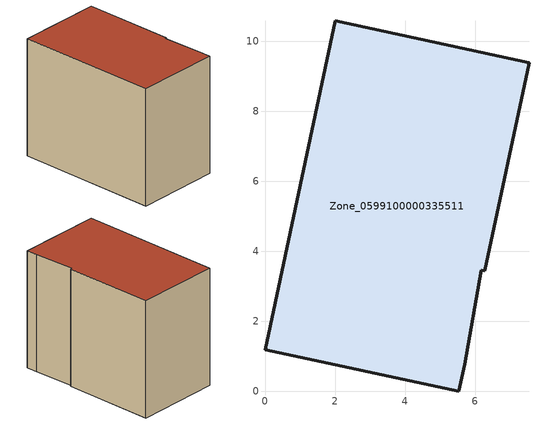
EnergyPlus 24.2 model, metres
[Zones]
Zone_0599100000335511
 floor ground (C_G): 7.54,9.39 6.27,3.44 6.17,3.46 5.71,0.77 5.54,0 0,1.19 2,10.58 z0
 wall outside (C_F): 5.71,0.77 6.17,3.46 6.27,3.44 7.54,9.39 2,10.58 0,1.19 5.54,0 5.71,0.77 z0:7.92
 roof outside (C_R): 6.27,3.44 7.54,9.39 2,10.58 0,1.19 5.54,0 5.71,0.77 6.17,3.46 z7.92
[BUILDING]
Pand.0599100000335511: North Axis=0; Terrain=City; Loads Convergence Tolerance Value=0.04; Temperature Convergence Tolerance Value=0.4; Solar Distribution=FullExterior; Maximum Number of Warmup Days=25; Minimum Number of Warmup Days=1
[Site:Location]
Rotterdam.The.Hague.AP_ZH_NLD Design_Conditions: Latitude=51.96; Longitude=4.45; Time Zone=1; Elevation=-4.5
[SITE:GROUNDTEMPERATURE:BUILDINGSURFACE]
18, 18, 18, 18, 18, 18, 18, 18, 18, 18, 18, 18
[MATERIAL] Thermal Absorptance=0.9; Solar Absorptance=0.7; Visible Absorptance=0.7
Name | Roughness | Thickness | Conductivity | Density | Specific Heat
G.TC.1975-1991 | MediumSmooth | 0.15 | 0.288461 | 540 | 1210
F.TC.1975-1991 | Rough | 0.3 | 0.230769 | 1920 | 840
R.TC.1975-1991 | MediumRough | 0.2 | 0.153846 | 1500 | 1000
[CONSTRUCTION]
C_G: G.TC.1975-1991
C_F: F.TC.1975-1991
C_R: R.TC.1975-1991
[ZONE]
Zone_0599100000335511: Type=1; Multiplier=1; Ceiling Height=Autocalculate; Volume=Autocalculate; Floor Area=autocalculate; Part of Total Floor Area=Yes
[ZONEINFILTRATION:DESIGNFLOWRATE]
Infil_Zone_0599100000335511: Zone or ZoneList or Space or SpaceList=Zone_0599100000335511; Schedule=AlwaysOn; Design Flow Rate Calculation Method=Flow/Area; Flow Rate per Floor Area=0.003; Constant Term Coefficient=1; Temperature Term Coefficient=0; Velocity Term Coefficient=0; Velocity Squared Term Coefficient=0
[HVACTEMPLATE:ZONE:IDEALLOADSAIRSYSTEM]
Zone_0599100000335511: Maximum Heating Supply Air Temperature=50; Minimum Cooling Supply Air Temperature=13; Maximum Heating Supply Air Humidity Ratio=0.0156; Minimum Cooling Supply Air Humidity Ratio=0.0077; Heating Limit=NoLimit; Cooling Limit=NoLimit; Dehumidification Control Type=ConstantSensibleHeatRatio; Cooling Sensible Heat Ratio=0.7; Dehumidification Setpoint=60; Humidification Control Type=None; Humidification Setpoint=30; Outdoor Air Method=None; Outdoor Air Flow Rate per Person=0.00944; Outdoor Air Flow Rate per Zone Floor Area=0; Outdoor Air Flow Rate per Zone=0; Demand Controlled Ventilation Type=None; Outdoor Air Economizer Type=NoEconomizer; Heat Recovery Type=None; Sensible Heat Recovery Effectiveness=0.7; Latent Heat Recovery Effectiveness=0.65
[ZONECONTROL:THERMOSTAT]
ThermostatControl_Zone_0599100000335511: Zone or ZoneList=Zone_0599100000335511; Control Type Schedule=DualSetpointControlType; Control 1=Thermostat_Zone_0599100000335511; Temperature Difference Between Cutout And Setpoint=0
[THERMOSTATSETPOINT:DUALSETPOINT]
Thermostat_Zone_0599100000335511: Heating Setpoint Temperature Schedule=HeatingSetpoint_Zone_0599100000335511; Cooling Setpoint Temperature Schedule=CoolingSetpoint_Zone_0599100000335511
[SCHEDULE:COMPACT]
HeatingSetpoint_Zone_0599100000335511: Through: 12/31, For: AllDays, Until: 24:00, 21
CoolingSetpoint_Zone_0599100000335511: Through: 12/31, For: AllDays, Until: 24:00, 24
DualSetpointControlType: Through: 12/31, For: AllDays, Until: 24:00, 4
AlwaysOn: Through: 12/31, For: AllDays, Until: 24:00, 1
